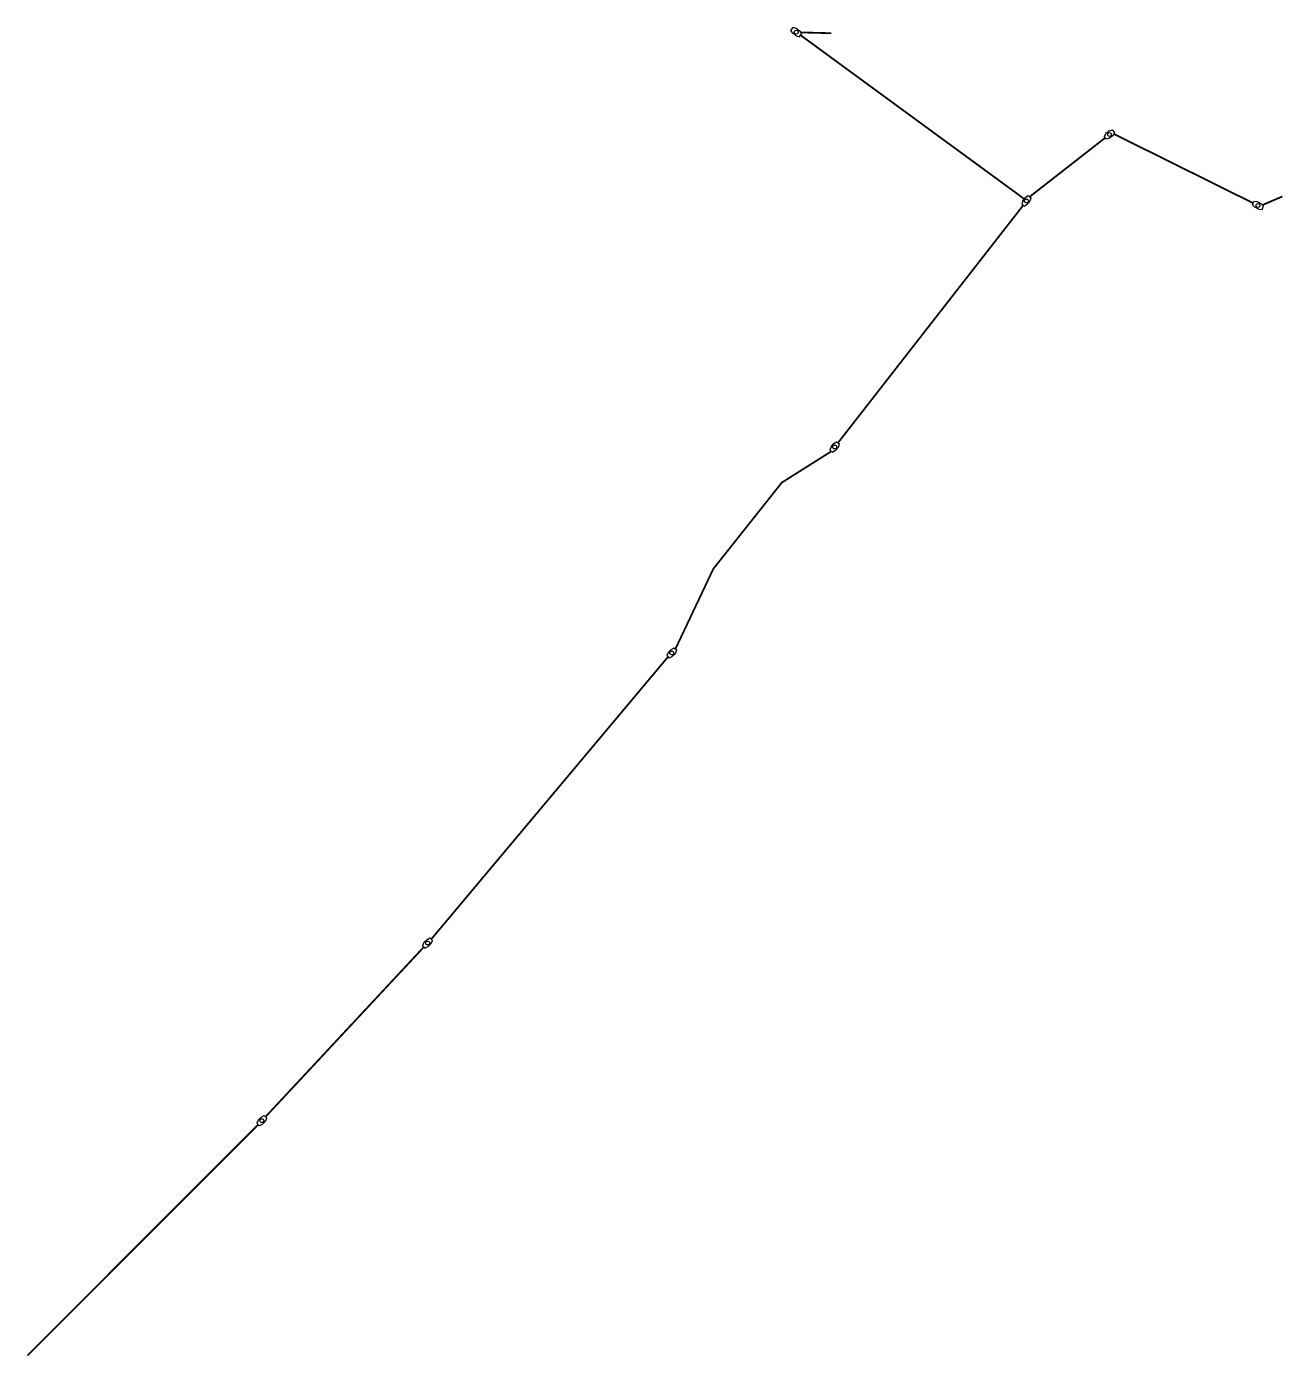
# Model space of a CAD drawing. Header units: metres. Extents: x 10716 to 10996, y -5478 to -5181.
import ezdxf

# ---------------------------------------------------------------- set-up
doc = ezdxf.new("R2010")
doc.units = ezdxf.units.M
doc.layers.add('8_Связь', color=3, linetype='Continuous', lineweight=5)
doc.layers.add('МГТ СС', color=7, linetype='Continuous', lineweight=25)
doc.styles.get("Standard").update_dxf_attribs({"font": 'arial.ttf'})
doc.linetypes.add('Ground2', pattern='A,12,[130,ltypeshp.shx,S=3,R=-210,X=0,Y=-2.598],3,[130,ltypeshp.shx,S=3,R=-210,X=0,Y=-2.598],3,[130,ltypeshp.shx,S=3,R=-210,X=0,Y=-2.598],0', length=18)
doc.linetypes.add('канализация_связевая_малая_сущ', pattern='A,5,-2,["/",Standard,S=2,R=0,X=-0.8,Y=-1],-2', length=9)

# ---------------------------------------------------------------- blocks, each defined once
blk = doc.blocks.new('ккср-4-80 СВЕРХУ')
at = {"layer": '8_Связь', "color": 84, "lineweight": 30, "ltscale": 0.15}
for p, q in [((-1.3, 1), (-0.8, 2.39)), ((-1.3, -1), (-1.3, 1)), ((-0.8, 2.39), (0.8, 2.39)), ((1.3, 1), (0.8, 2.39)), ((1.3, -1), (1.3, 1)), ((-1.3, -1), (-0.8, -2.39)), ((-0.8, -2.39), (0.8, -2.39)), ((1.3, -1), (0.8, -2.39))]:
    blk.add_line(p, q, dxfattribs=at)
blk.add_circle((0, 0), 0.85, dxfattribs=at)

msp = doc.modelspace()

# ---------------------------------------------------------------- linework, layer by layer
at = {"layer": '8_Связь', "color": 84, "linetype": 'Continuous', "lineweight": 40, "const_width": 0.4}
msp.add_lwpolyline([(10895.32, -5182.54), (10888.47, -5182.36)], dxfattribs=at)
at = {"layer": '8_Связь', "color": 84, "linetype": 'Ground2', "lineweight": 40, "const_width": 0.4}
msp.add_lwpolyline([(10996.02, -5218.96), (10991.53, -5220.87)], dxfattribs=at)
at = {"layer": 'МГТ СС', "color": 84, "linetype": 'канализация_связевая_малая_сущ', "lineweight": 40, "const_width": 0.4}
for points in [[(10888.48, -5182.99), (10888.48, -5182.99), (10938.39, -5219.52)], [(10939.6, -5219.03), (10956.46, -5205.87)], [(10958.4, -5205.03), (10989.47, -5220.45)], [(10896.82, -5273.93), (10938.15, -5220.94)], [(10860.52, -5319.97), (10869, -5302.05), (10884.27, -5282.82), (10895.35, -5275.82), (10895.35, -5275.82)], [(10806.05, -5384.69), (10858.88, -5321.7)], [(10769.07, -5424.32), (10804.41, -5386.42)], [(10767.43, -5426.06), (10715.94, -5477.59)]]:
    msp.add_lwpolyline(points, dxfattribs=at)

# ---------------------------------------------------------------- block references
at = {"layer": '8_Связь', "color": 7}
for p, xscale, yscale, zscale, rotation in [((10887.51, -5182.3), 0.4999999999999998, 0.4999999999999998, 0.4999999999999998, 52.89712138212062), ((10957.41, -5205.14), 0.4999999999999999, 0.4999999999999999, 0.4999999999999999, 127.9784132305824), ((10938.86, -5219.97), 0.4999999999999999, 0.4999999999999999, 0.4999999999999999, 321.918572565048), ((10990.54, -5220.98), 0.4999999999999999, 0.4999999999999999, 0.4999999999999999, 64.45626296462133), ((10896.08, -5274.87), 0.4999999999999998, 0.4999999999999998, 0.4999999999999998, 322.1481230193477), ((10859.7, -5320.83), 0.4999999999999999, 0.4999999999999999, 0.4999999999999999, 316.4300183016146), ((10805.23, -5385.55), 0.4999999999999999, 0.4999999999999999, 0.4999999999999999, 316.4300183016146), ((10768.25, -5425.19), 0.4999999999999999, 0.4999999999999999, 0.4999999999999999, 316.4300183016146)]:
    msp.add_blockref('ккср-4-80 СВЕРХУ', p, dxfattribs=dict(at, xscale=xscale, yscale=yscale, zscale=zscale, rotation=rotation))

doc.saveas('drawing.dxf')
